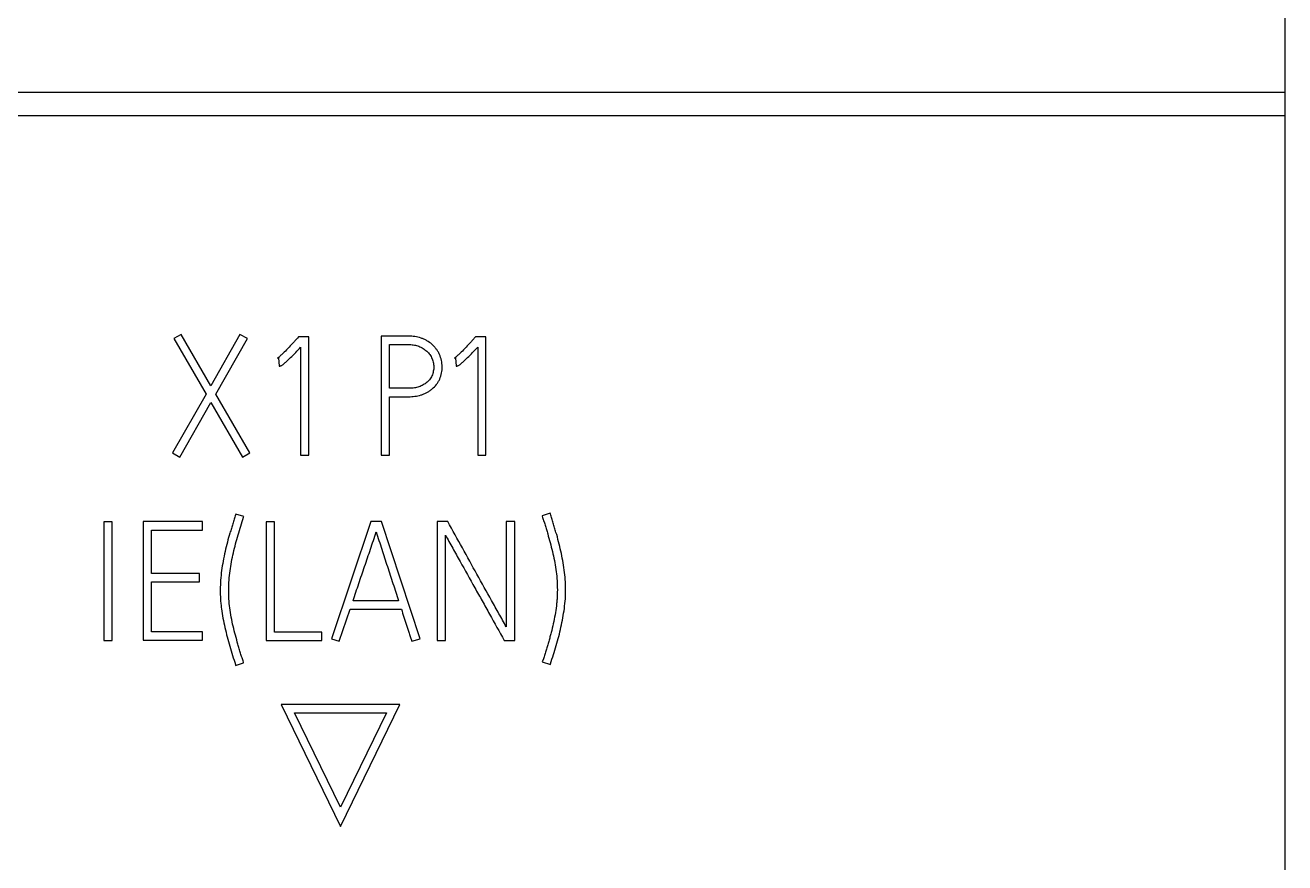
# Model space of a CAD drawing. Extents: x 0 to 420, y 0 to 297.
# Drawn here: x 144.64 to 162.65, y 157.58 to 169.55 of the extents above; entities that cross this region are included whole.
import ezdxf

# ---------------------------------------------------------------- set-up
doc = ezdxf.new("R2010")
doc.units = 0
doc.header["$LTSCALE"] = 23.1
doc.layers.add('10000_FRONT', color=7, linetype='CONTINUOUS')
doc.layers.add('10500_FRONT_LABELING', color=7, linetype='CONTINUOUS')

msp = doc.modelspace()

# ---------------------------------------------------------------- linework, layer by layer
at = {"layer": '10000_FRONT', "color": 7, "linetype": 'CONTINUOUS'}
for p, q in [((162.65, 235.74), (162.65, 145.74)), ((97.85, 168.593), (162.65, 168.593)), ((97.85, 168.26), (162.65, 168.26)), ((148.3, 159.84), (149.15, 158.098)), ((150, 159.84), (148.3, 159.84)), ((149.15, 158.098), (150, 159.84)), ((149.15, 158.371), (148.491, 159.722)), ((148.491, 159.722), (149.809, 159.722)), ((149.809, 159.722), (149.15, 158.371))]:
    msp.add_line(p, q, dxfattribs=at)
at = {"layer": '10500_FRONT_LABELING', "color": 7, "linetype": 'CONTINUOUS'}
for p, q in [((146.871, 165.131), (146.769, 165.072)), ((146.769, 165.072), (147.229, 164.278)), ((147.295, 164.396), (146.871, 165.131)), ((147.712, 165.131), (147.295, 164.396)), ((147.366, 164.275), (147.819, 165.072)), ((147.819, 165.072), (147.712, 165.131)), ((148.549, 165.096), (148.533, 165.077)), ((148.698, 165.096), (148.549, 165.096)), ((148.698, 163.403), (148.698, 165.096)), ((149.731, 165.105), (149.731, 163.405)), ((150.122, 165.105), (149.731, 165.105)), ((149.851, 164.36), (149.851, 164.985)), ((149.851, 164.985), (150.122, 164.985)), ((151.08, 165.096), (151.063, 165.077)), ((151.228, 165.096), (151.08, 165.096)), ((151.228, 163.403), (151.228, 165.096)), ((148.25, 164.792), (148.264, 164.797)), ((148.264, 164.797), (148.271, 164.676)), ((148.58, 164.95), (148.58, 163.403)), ((150.78, 164.792), (150.795, 164.797)), ((150.795, 164.797), (150.802, 164.676)), ((151.111, 164.95), (151.111, 163.403)), ((147.229, 164.278), (146.75, 163.436)), ((147.854, 163.436), (147.366, 164.275)), ((150.122, 164.36), (149.851, 164.36)), ((149.851, 163.405), (149.851, 164.24)), ((149.851, 164.24), (150.122, 164.24)), ((146.854, 163.377), (147.297, 164.158)), ((147.297, 164.158), (147.75, 163.377)), ((146.75, 163.436), (146.854, 163.377)), ((147.75, 163.377), (147.854, 163.436)), ((148.58, 163.403), (148.698, 163.403)), ((149.731, 163.405), (149.851, 163.405)), ((151.111, 163.403), (151.228, 163.403)), ((145.765, 162.45), (145.765, 160.754)), ((145.884, 162.45), (145.765, 162.45)), ((145.884, 160.754), (145.884, 162.45)), ((146.328, 162.454), (146.328, 160.759)), ((147.177, 162.454), (146.328, 162.454)), ((147.177, 162.334), (147.177, 162.454)), ((147.653, 162.563), (147.65, 162.553)), ((147.768, 162.527), (147.653, 162.563)), ((147.764, 162.518), (147.768, 162.527)), ((148.088, 162.452), (148.088, 160.754)), ((148.208, 162.452), (148.088, 162.452)), ((148.208, 160.875), (148.208, 162.452)), ((149.585, 162.457), (149.02, 160.78)), ((149.736, 162.457), (149.585, 162.457)), ((150.287, 160.78), (149.736, 162.457)), ((150.531, 162.454), (150.531, 160.754)), ((150.684, 162.454), (150.531, 162.454)), ((151.519, 162.454), (151.519, 160.95)), ((151.64, 162.454), (151.519, 162.454)), ((151.64, 160.754), (151.64, 162.454)), ((152.148, 162.575), (152.032, 162.539)), ((152.032, 162.539), (152.035, 162.53)), ((152.151, 162.565), (152.148, 162.575)), ((146.447, 161.712), (146.447, 162.334)), ((146.447, 162.334), (147.177, 162.334)), ((150.649, 160.754), (150.649, 162.263)), ((147.132, 161.712), (146.447, 161.712)), ((146.447, 160.877), (146.447, 161.594)), ((146.447, 161.594), (147.132, 161.594)), ((147.132, 161.594), (147.132, 161.712)), ((149.133, 160.743), (149.289, 161.202)), ((149.289, 161.202), (150.02, 161.202)), ((149.98, 161.323), (149.329, 161.323)), ((147.177, 160.877), (146.447, 160.877)), ((147.177, 160.759), (147.177, 160.877)), ((148.885, 160.875), (148.208, 160.875)), ((148.885, 160.754), (148.885, 160.875)), ((145.765, 160.754), (145.884, 160.754)), ((146.328, 160.759), (147.177, 160.759)), ((148.088, 160.754), (148.885, 160.754)), ((149.02, 160.78), (149.133, 160.743)), ((150.171, 160.743), (150.287, 160.78)), ((150.531, 160.754), (150.649, 160.754)), ((151.491, 160.754), (151.64, 160.754)), ((152.051, 160.493), (152.035, 160.448)), ((147.648, 160.41), (147.65, 160.398)), ((147.65, 160.398), (147.764, 160.436)), ((147.764, 160.436), (147.761, 160.446)), ((152.035, 160.448), (152.151, 160.41)), ((152.151, 160.41), (152.153, 160.422))]:
    msp.add_line(p, q, dxfattribs=at)
for points, knots in [([(148.533, 165.077), (148.522, 165.064), (148.51, 165.052), (148.488, 165.027), (148.477, 165.015), (148.443, 164.978), (148.42, 164.954), (148.373, 164.905), (148.35, 164.881), (148.314, 164.846), (148.302, 164.834), (148.283, 164.818), (148.277, 164.812), (148.264, 164.802), (148.257, 164.796), (148.25, 164.792)], [0, 0, 0, 0, 0.125, 0.125, 0.25, 0.25, 0.5, 0.5, 0.75, 0.75, 0.875, 0.875, 0.9375, 0.9375, 1, 1, 1, 1]), ([(150.122, 164.24), (150.152, 164.24), (150.183, 164.242), (150.242, 164.25), (150.272, 164.256), (150.315, 164.269), (150.329, 164.274), (150.357, 164.286), (150.371, 164.292), (150.397, 164.307), (150.41, 164.314), (150.435, 164.331), (150.447, 164.341), (150.482, 164.37), (150.503, 164.391), (150.531, 164.427), (150.539, 164.44), (150.555, 164.466), (150.562, 164.479), (150.58, 164.52), (150.589, 164.549), (150.601, 164.609), (150.604, 164.639), (150.603, 164.684), (150.602, 164.699), (150.598, 164.729), (150.596, 164.744), (150.586, 164.788), (150.576, 164.817), (150.558, 164.858), (150.551, 164.872), (150.535, 164.898), (150.519, 164.922), (150.5, 164.946), (150.479, 164.968), (150.468, 164.979), (150.434, 165.009), (150.41, 165.026), (150.37, 165.048), (150.357, 165.055), (150.329, 165.067), (150.315, 165.073), (150.272, 165.088), (150.243, 165.095), (150.183, 165.103), (150.153, 165.105), (150.122, 165.105)], [0, 0, 0, 0, 0.0625, 0.0625, 0.125, 0.125, 0.15625, 0.15625, 0.1875, 0.1875, 0.21875, 0.21875, 0.25, 0.25, 0.3125, 0.3125, 0.34375, 0.34375, 0.375, 0.375, 0.4375, 0.4375, 0.5, 0.5, 0.53125, 0.53125, 0.5625, 0.5625, 0.625, 0.625, 0.65625, 0.65625, 0.6875, 0.71875, 0.71875, 0.75, 0.75, 0.8125, 0.8125, 0.84375, 0.84375, 0.875, 0.875, 0.9375, 0.9375, 1, 1, 1, 1]), ([(150.122, 164.985), (150.145, 164.985), (150.167, 164.984), (150.211, 164.978), (150.233, 164.973), (150.275, 164.959), (150.296, 164.95), (150.325, 164.934), (150.334, 164.928), (150.353, 164.916), (150.362, 164.909), (150.388, 164.888), (150.403, 164.872), (150.424, 164.846), (150.43, 164.837), (150.442, 164.818), (150.447, 164.808), (150.462, 164.778), (150.469, 164.757), (150.477, 164.724), (150.479, 164.713), (150.482, 164.691), (150.483, 164.68), (150.483, 164.658), (150.483, 164.647), (150.481, 164.625), (150.479, 164.614), (150.472, 164.581), (150.466, 164.56), (150.452, 164.529), (150.447, 164.519), (150.435, 164.5), (150.429, 164.491), (150.415, 164.474), (150.407, 164.466), (150.391, 164.45), (150.383, 164.443), (150.356, 164.422), (150.337, 164.411), (150.307, 164.396), (150.297, 164.391), (150.276, 164.383), (150.266, 164.38), (150.244, 164.374), (150.233, 164.371), (150.211, 164.367), (150.2, 164.365), (150.167, 164.361), (150.145, 164.36), (150.122, 164.36)], [0, 0, 0, 0, 0.0625, 0.0625, 0.125, 0.125, 0.1875, 0.1875, 0.21875, 0.21875, 0.25, 0.25, 0.3125, 0.3125, 0.34375, 0.34375, 0.375, 0.375, 0.4375, 0.4375, 0.46875, 0.46875, 0.5, 0.5, 0.53125, 0.53125, 0.5625, 0.5625, 0.625, 0.625, 0.65625, 0.65625, 0.6875, 0.6875, 0.71875, 0.71875, 0.75, 0.75, 0.8125, 0.8125, 0.84375, 0.84375, 0.875, 0.875, 0.90625, 0.90625, 0.9375, 0.9375, 1, 1, 1, 1]), ([(151.063, 165.077), (151.052, 165.064), (151.041, 165.052), (151.018, 165.027), (151.007, 165.015), (150.973, 164.978), (150.95, 164.954), (150.904, 164.905), (150.881, 164.881), (150.845, 164.846), (150.832, 164.834), (150.813, 164.818), (150.807, 164.812), (150.794, 164.802), (150.788, 164.796), (150.78, 164.792)], [0, 0, 0, 0, 0.125, 0.125, 0.25, 0.25, 0.5, 0.5, 0.75, 0.75, 0.875, 0.875, 0.9375, 0.9375, 1, 1, 1, 1]), ([(148.271, 164.676), (148.276, 164.676), (148.28, 164.677), (148.289, 164.679), (148.293, 164.68), (148.301, 164.683), (148.305, 164.685), (148.313, 164.689), (148.316, 164.692), (148.327, 164.699), (148.334, 164.704), (148.347, 164.715), (148.354, 164.721), (148.374, 164.738), (148.386, 164.75), (148.411, 164.774), (148.424, 164.786), (148.461, 164.823), (148.485, 164.848), (148.533, 164.899), (148.556, 164.924), (148.58, 164.95)], [0, 0, 0, 0, 0.03125, 0.03125, 0.0625, 0.0625, 0.09375, 0.09375, 0.125, 0.125, 0.1875, 0.1875, 0.25, 0.25, 0.375, 0.375, 0.5, 0.5, 0.75, 0.75, 1, 1, 1, 1]), ([(150.802, 164.676), (150.806, 164.676), (150.81, 164.677), (150.819, 164.679), (150.823, 164.68), (150.832, 164.683), (150.835, 164.685), (150.843, 164.689), (150.847, 164.692), (150.857, 164.699), (150.864, 164.704), (150.878, 164.715), (150.884, 164.721), (150.904, 164.738), (150.917, 164.75), (150.942, 164.774), (150.954, 164.786), (150.991, 164.823), (151.015, 164.848), (151.063, 164.899), (151.087, 164.924), (151.111, 164.95)], [0, 0, 0, 0, 0.03125, 0.03125, 0.0625, 0.0625, 0.09375, 0.09375, 0.125, 0.125, 0.1875, 0.1875, 0.25, 0.25, 0.375, 0.375, 0.5, 0.5, 0.75, 0.75, 1, 1, 1, 1]), ([(147.65, 162.553), (147.645, 162.531), (147.638, 162.509), (147.627, 162.477), (147.623, 162.466), (147.616, 162.444), (147.613, 162.433), (147.603, 162.4), (147.596, 162.378), (147.583, 162.335), (147.576, 162.313), (147.556, 162.247), (147.544, 162.203), (147.52, 162.114), (147.509, 162.07), (147.489, 161.981), (147.48, 161.936), (147.463, 161.845), (147.456, 161.8), (147.444, 161.71), (147.439, 161.664), (147.432, 161.574), (147.431, 161.528), (147.43, 161.437), (147.431, 161.392), (147.435, 161.323), (147.437, 161.3), (147.442, 161.255), (147.444, 161.232), (147.453, 161.163), (147.461, 161.118), (147.477, 161.028), (147.487, 160.983), (147.507, 160.894), (147.518, 160.849), (147.541, 160.761), (147.554, 160.717), (147.58, 160.629), (147.593, 160.585), (147.62, 160.498), (147.634, 160.454), (147.648, 160.41)], [0, 0, 0, 0, 0.03125, 0.03125, 0.046875, 0.046875, 0.0625, 0.0625, 0.09375, 0.09375, 0.125, 0.125, 0.1875, 0.1875, 0.25, 0.25, 0.3125, 0.3125, 0.375, 0.375, 0.4375, 0.4375, 0.5, 0.5, 0.5625, 0.5625, 0.59375, 0.59375, 0.625, 0.625, 0.6875, 0.6875, 0.75, 0.75, 0.8125, 0.8125, 0.875, 0.875, 0.9375, 0.9375, 1, 1, 1, 1]), ([(147.761, 160.446), (147.756, 160.467), (147.749, 160.488), (147.738, 160.52), (147.735, 160.53), (147.728, 160.551), (147.724, 160.562), (147.715, 160.594), (147.709, 160.615), (147.696, 160.658), (147.69, 160.679), (147.671, 160.743), (147.659, 160.786), (147.637, 160.872), (147.626, 160.915), (147.605, 161.001), (147.596, 161.045), (147.58, 161.132), (147.573, 161.176), (147.561, 161.263), (147.557, 161.307), (147.552, 161.395), (147.551, 161.439), (147.551, 161.528), (147.553, 161.572), (147.559, 161.661), (147.564, 161.705), (147.576, 161.793), (147.584, 161.836), (147.6, 161.923), (147.609, 161.966), (147.629, 162.052), (147.639, 162.095), (147.662, 162.18), (147.674, 162.222), (147.7, 162.307), (147.712, 162.349), (147.738, 162.434), (147.751, 162.476), (147.764, 162.518)], [0, 0, 0, 0, 0.03125, 0.03125, 0.046875, 0.046875, 0.0625, 0.0625, 0.09375, 0.09375, 0.125, 0.125, 0.1875, 0.1875, 0.25, 0.25, 0.3125, 0.3125, 0.375, 0.375, 0.4375, 0.4375, 0.5, 0.5, 0.5625, 0.5625, 0.625, 0.625, 0.6875, 0.6875, 0.75, 0.75, 0.8125, 0.8125, 0.875, 0.875, 0.9375, 0.9375, 1, 1, 1, 1]), ([(151.519, 160.95), (151.502, 160.982), (151.485, 161.013), (151.45, 161.076), (151.432, 161.107), (151.38, 161.201), (151.345, 161.263), (151.24, 161.451), (151.171, 161.576), (151.031, 161.827), (150.962, 161.953), (150.823, 162.203), (150.754, 162.329), (150.684, 162.454)], [0, 0, 0, 0, 0.0625, 0.0625, 0.125, 0.125, 0.25, 0.25, 0.5, 0.5, 0.75, 0.75, 1, 1, 1, 1]), ([(152.035, 162.53), (152.04, 162.509), (152.047, 162.488), (152.058, 162.457), (152.061, 162.447), (152.068, 162.426), (152.071, 162.415), (152.081, 162.384), (152.087, 162.363), (152.099, 162.321), (152.106, 162.301), (152.124, 162.238), (152.136, 162.196), (152.158, 162.112), (152.169, 162.069), (152.19, 161.984), (152.199, 161.942), (152.216, 161.856), (152.223, 161.813), (152.235, 161.727), (152.24, 161.684), (152.247, 161.598), (152.249, 161.555), (152.25, 161.468), (152.25, 161.424), (152.246, 161.359), (152.245, 161.337), (152.241, 161.294), (152.239, 161.272), (152.231, 161.207), (152.224, 161.164), (152.21, 161.079), (152.201, 161.036), (152.182, 160.952), (152.172, 160.909), (152.156, 160.846), (152.15, 160.826), (152.139, 160.784), (152.133, 160.763), (152.121, 160.721), (152.115, 160.7), (152.102, 160.659), (152.096, 160.638), (152.086, 160.607), (152.083, 160.596), (152.077, 160.576), (152.074, 160.565), (152.065, 160.534), (152.059, 160.513), (152.051, 160.493)], [0, 0, 0, 0, 0.03125, 0.03125, 0.046875, 0.046875, 0.0625, 0.0625, 0.09375, 0.09375, 0.125, 0.125, 0.1875, 0.1875, 0.25, 0.25, 0.3125, 0.3125, 0.375, 0.375, 0.4375, 0.4375, 0.5, 0.5, 0.5625, 0.5625, 0.59375, 0.59375, 0.625, 0.625, 0.6875, 0.6875, 0.75, 0.75, 0.8125, 0.8125, 0.84375, 0.84375, 0.875, 0.875, 0.90625, 0.90625, 0.9375, 0.9375, 0.953125, 0.953125, 0.96875, 0.96875, 1, 1, 1, 1]), ([(152.153, 160.422), (152.167, 160.465), (152.18, 160.509), (152.207, 160.596), (152.221, 160.639), (152.246, 160.727), (152.259, 160.77), (152.282, 160.858), (152.292, 160.902), (152.312, 160.991), (152.321, 161.035), (152.337, 161.124), (152.344, 161.169), (152.356, 161.259), (152.361, 161.304), (152.366, 161.373), (152.367, 161.396), (152.368, 161.442), (152.368, 161.465), (152.368, 161.534), (152.366, 161.58), (152.36, 161.672), (152.355, 161.717), (152.343, 161.808), (152.336, 161.853), (152.319, 161.944), (152.31, 161.989), (152.29, 162.079), (152.279, 162.123), (152.256, 162.212), (152.244, 162.257), (152.224, 162.323), (152.218, 162.345), (152.204, 162.389), (152.198, 162.411), (152.188, 162.444), (152.185, 162.455), (152.178, 162.477), (152.174, 162.488), (152.163, 162.521), (152.156, 162.543), (152.151, 162.565)], [0, 0, 0, 0, 0.0625, 0.0625, 0.125, 0.125, 0.1875, 0.1875, 0.25, 0.25, 0.3125, 0.3125, 0.375, 0.375, 0.4375, 0.4375, 0.46875, 0.46875, 0.5, 0.5, 0.5625, 0.5625, 0.625, 0.625, 0.6875, 0.6875, 0.75, 0.75, 0.8125, 0.8125, 0.875, 0.875, 0.90625, 0.90625, 0.9375, 0.9375, 0.953125, 0.953125, 0.96875, 0.96875, 1, 1, 1, 1]), ([(149.329, 161.323), (149.357, 161.405), (149.384, 161.487), (149.439, 161.651), (149.467, 161.732), (149.523, 161.896), (149.551, 161.978), (149.592, 162.101), (149.606, 162.142), (149.633, 162.224), (149.647, 162.265), (149.66, 162.306)], [0, 0, 0, 0, 0.25, 0.25, 0.5, 0.5, 0.75, 0.75, 0.875, 0.875, 1, 1, 1, 1]), ([(149.66, 162.306), (149.674, 162.265), (149.687, 162.224), (149.713, 162.142), (149.726, 162.101), (149.766, 161.978), (149.793, 161.896), (149.846, 161.732), (149.873, 161.65), (149.927, 161.487), (149.953, 161.405), (149.98, 161.323)], [0, 0, 0, 0, 0.125, 0.125, 0.25, 0.25, 0.5, 0.5, 0.75, 0.75, 1, 1, 1, 1]), ([(150.649, 162.263), (150.665, 162.231), (150.683, 162.2), (150.718, 162.137), (150.736, 162.106), (150.789, 162.012), (150.824, 161.949), (150.929, 161.76), (150.999, 161.634), (151.087, 161.477), (151.105, 161.446), (151.14, 161.383), (151.158, 161.352), (151.21, 161.257), (151.245, 161.195), (151.351, 161.006), (151.421, 160.88), (151.491, 160.754)], [0, 0, 0, 0, 0.0625, 0.0625, 0.125, 0.125, 0.25, 0.25, 0.5, 0.5, 0.5625, 0.5625, 0.625, 0.625, 0.75, 0.75, 1, 1, 1, 1]), ([(150.02, 161.202), (150.032, 161.164), (150.044, 161.125), (150.069, 161.049), (150.081, 161.01), (150.107, 160.934), (150.12, 160.896), (150.14, 160.838), (150.146, 160.819), (150.159, 160.781), (150.165, 160.762), (150.171, 160.743)], [0, 0, 0, 0, 0.25, 0.25, 0.5, 0.5, 0.75, 0.75, 0.875, 0.875, 1, 1, 1, 1])]:
    msp.add_open_spline(points, degree=3, knots=knots, dxfattribs=at)

doc.saveas('drawing.dxf')
